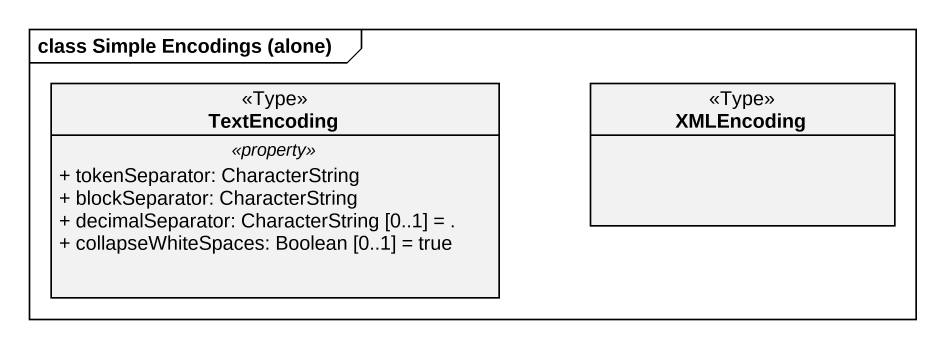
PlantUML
@startuml
mainframe class Simple Encodings (alone)
hide circle
hide empty members
skinparam classAttributeIconSize 0
class TextEncoding <<Type>> {
  .. <<property>> ..
  + tokenSeparator: CharacterString
  + blockSeparator: CharacterString
  + decimalSeparator: CharacterString [0..1] = .
  + collapseWhiteSpaces: Boolean [0..1] = true
}
class XMLEncoding <<Type>>
@enduml
